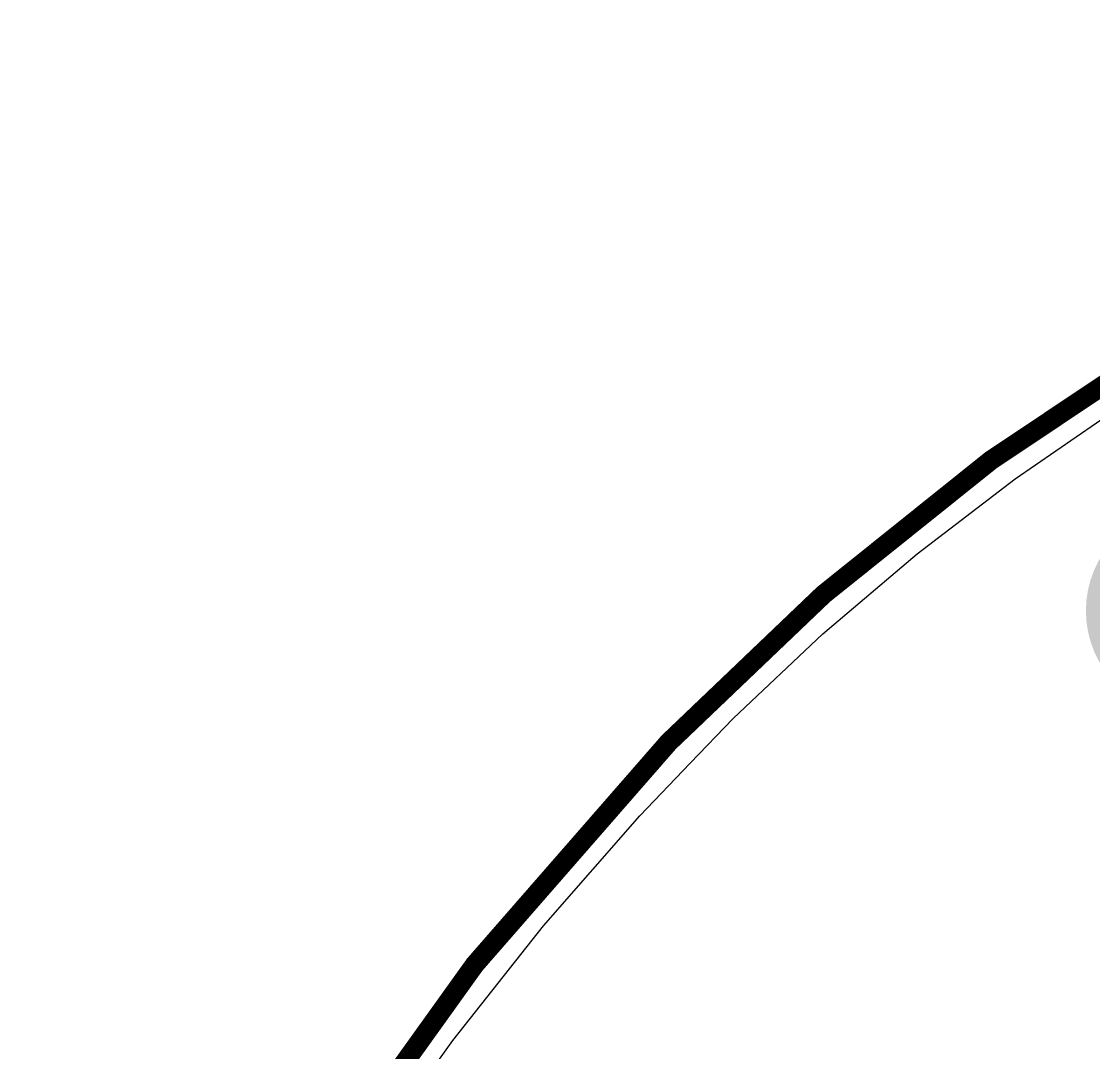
# Model space of a CAD drawing. Header units: inches. Extents: x 0 to 446, y -21 to 70.
# Drawn here: x -0.13 to 13.75, y 56.74 to 70.08 of the extents above; entities that cross this region are included whole.
import ezdxf

# ---------------------------------------------------------------- set-up
doc = ezdxf.new("R2010")
doc.units = ezdxf.units.IN
for name, color, linetype in [('Board Outline', 216, 'Continuous'), ('Fabrication', 76, 'Continuous'), ('Top Layer', 1, 'Continuous'), ('Top Solder', 216, 'Continuous')]:
    doc.layers.add(name, color=color, linetype=linetype)

msp = doc.modelspace()

# ---------------------------------------------------------------- hatches: boundary and pattern name
at = {"layer": 'Top Layer'}
h = msp.add_hatch(color=1, dxfattribs=at)
edge = h.paths.add_edge_path()
edge.add_arc((15, 62.456), 1.3, 0, 360)
at = {"layer": 'Top Solder'}
h = msp.add_hatch(color=216, dxfattribs=at)
edge = h.paths.add_edge_path()
edge.add_arc((15, 62.456), 1.35, 0, 360)

# ---------------------------------------------------------------- linework, layer by layer
at = {"layer": 'Board Outline', "const_width": 0.254}
for points in [[(8.25, 60.754, -0.152792), (25, 69.956)], [(0, 48, -0.095808), (8.25, 60.754)]]:
    msp.add_lwpolyline(points, format="xyb", dxfattribs=at)
at = {"layer": 'Board Outline', "const_width": 0.127}
msp.add_lwpolyline([(8.187, 60.754, 1), (8.314, 60.754, 1)], format="xyb", close=True, dxfattribs=at)
msp.add_lwpolyline([(8.187, 60.754, 1), (8.314, 60.754, 1)], format="xyb", close=True, dxfattribs=at)
at = {"layer": 'Fabrication', "const_width": 0.254}
for points in [[(8.25, 60.754, -0.152792), (25, 69.956)], [(0, 48, -0.095808), (8.25, 60.754)]]:
    msp.add_lwpolyline(points, format="xyb", dxfattribs=at)
at = {"layer": 'Fabrication', "const_width": 0.127}
msp.add_lwpolyline([(8.187, 60.754, 1), (8.314, 60.754, 1)], format="xyb", close=True, dxfattribs=at)
msp.add_lwpolyline([(8.187, 60.754, 1), (8.314, 60.754, 1)], format="xyb", close=True, dxfattribs=at)
at = {"layer": 'Top Layer'}
for p, q in [((12.733, 64.164), (14.049, 65.07)), ((11.465, 63.192), (12.733, 64.164)), ((10.247, 62.157), (11.465, 63.192)), ((9.084, 61.061), (10.247, 62.157)), ((8.53, 60.485), (9.084, 61.061)), ((7.875, 59.803), (8.53, 60.485)), ((6.631, 58.377), (7.875, 59.803)), ((5.456, 56.894), (6.631, 58.377)), ((4.354, 55.356), (5.456, 56.894))]:
    msp.add_line(p, q, dxfattribs=at)

doc.saveas('drawing.dxf')
